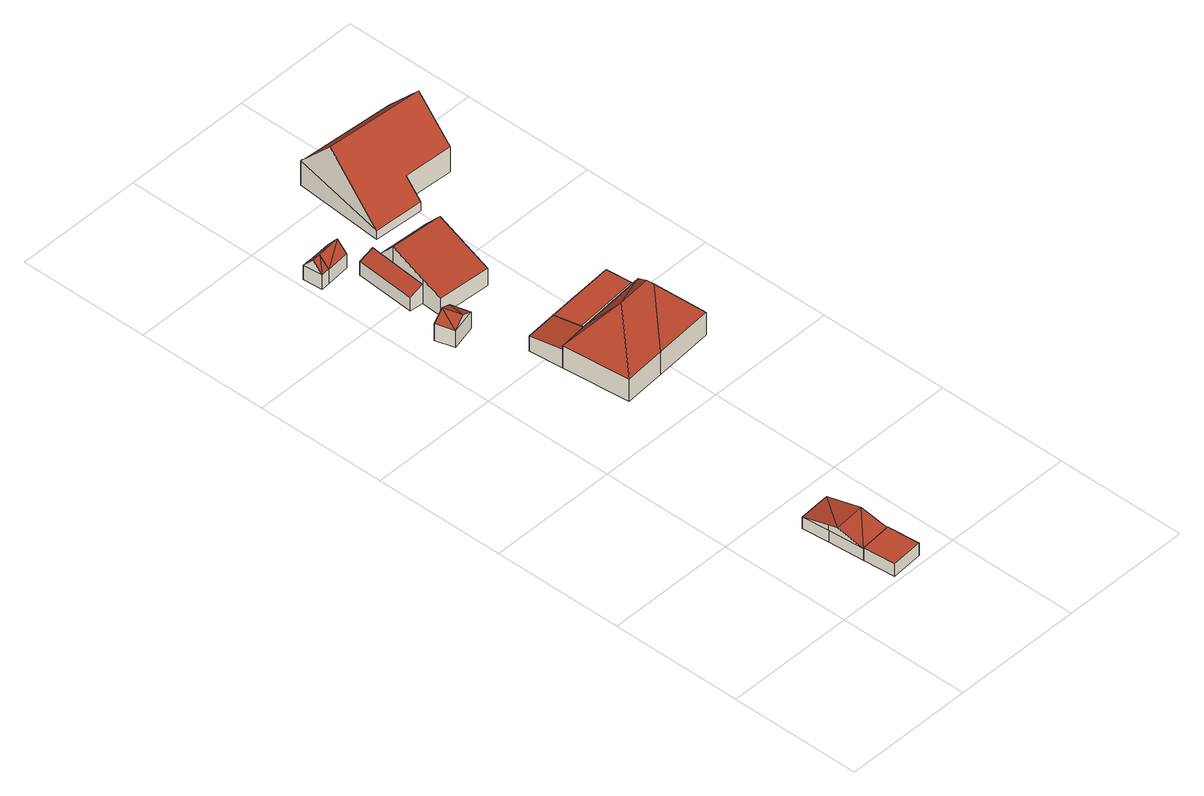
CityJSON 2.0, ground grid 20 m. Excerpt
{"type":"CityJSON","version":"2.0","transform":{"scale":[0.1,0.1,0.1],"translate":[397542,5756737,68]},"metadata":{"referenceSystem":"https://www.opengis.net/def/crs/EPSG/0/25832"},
"CityObjects":{
"building1":{"type":"Building","attributes":{"Gemeindeschluessel":"05515000","Geometrietyp2DReferenz":"3000","function":"31001_1310","roofType":"1000","measuredHeight":2.16},"geometry":[{"type":"Solid","lod":"2","boundaries":[[[[0,1,2,3]],[[4,5,1,0]],[[6,7,5,4]],[[3,2,7,6]],[[4,0,3,6]],[[1,5,7,2]]]],"semantics":{"surfaces":[{"type":"WallSurface"},{"type":"RoofSurface"},{"type":"GroundSurface"}],"values":[[0,0,0,0,1,2]]}}]},
"building2":{"type":"Building","attributes":{"Gemeindeschluessel":"05515000","Geometrietyp2DReferenz":"3000","function":"31001_1310","roofType":"5000","measuredHeight":3.08},"geometry":[{"type":"Solid","lod":"2","boundaries":[[[[8,9,10,11]],[[12,13,9,8]],[[14,1,13,12]],[[15,2,1,14]],[[11,10,2,15]],[[15,14,16]],[[15,16,17]],[[16,12,17]],[[8,18,17,12]],[[17,18,11,15]],[[18,8,11]],[[16,14,12]],[[9,13,1,2,10]]]],"semantics":{"surfaces":[{"type":"WallSurface"},{"type":"RoofSurface"},{"type":"GroundSurface"}],"values":[[0,0,0,0,0,1,1,1,1,0,0,0,2]]}}]},
"building3":{"type":"Building","attributes":{"Gemeindeschluessel":"05515000","Geometrietyp2DReferenz":"3000","function":"31001_1310","roofType":"3100","measuredHeight":3.92},"geometry":[{"type":"Solid","lod":"2","boundaries":[[[[19,20,21,22]],[[23,24,20,19]],[[25,26,24,23]],[[22,21,26,25]],[[19,27,23]],[[25,28,22]],[[27,19,22]],[[22,28,27]],[[23,27,28]],[[28,25,23]],[[20,24,26,21]]]],"semantics":{"surfaces":[{"type":"WallSurface"},{"type":"RoofSurface"},{"type":"GroundSurface"}],"values":[[0,0,0,0,0,0,1,1,1,1,2]]}}]},
"building4":{"type":"Building","attributes":{"Gemeindeschluessel":"05515000","Geometrietyp2DReferenz":"3000","function":"31001_1310","roofType":"3100","measuredHeight":3.99},"geometry":[{"type":"Solid","lod":"2","boundaries":[[[[29,30,31,32]],[[33,34,30,29]],[[35,36,34,33]],[[32,31,36,35]],[[29,37,33]],[[35,38,32]],[[38,37,29]],[[29,32,38]],[[37,38,35]],[[35,33,37]],[[30,34,36,31]]]],"semantics":{"surfaces":[{"type":"WallSurface"},{"type":"RoofSurface"},{"type":"GroundSurface"}],"values":[[0,0,0,0,0,0,1,1,1,1,2]]}}]},
"building5":{"type":"Building","attributes":{"Gemeindeschluessel":"05515000","Geometrietyp2DReferenz":"3000","function":"51009_1610","roofType":"3100","measuredHeight":4},"geometry":[{"type":"Solid","lod":"2","boundaries":[[[[39,40,30,41]],[[42,43,40,39]],[[44,34,43,42]],[[41,30,34,44]],[[39,45,42]],[[44,37,41]],[[37,45,39]],[[39,41,37]],[[45,37,44]],[[44,42,45]],[[40,43,34,30]]]],"semantics":{"surfaces":[{"type":"WallSurface"},{"type":"RoofSurface"},{"type":"GroundSurface"}],"values":[[0,0,0,0,0,0,1,1,1,1,2]]}}]},
"building6":{"type":"Building","attributes":{"Gemeindeschluessel":"05515000","Geometrietyp2DReferenz":"3000","function":"31001_1310","roofType":"2100","measuredHeight":3.22},"geometry":[{"type":"Solid","lod":"2","boundaries":[[[[46,47,48,49]],[[50,51,47,46]],[[52,53,51,50]],[[54,55,53,52]],[[49,48,55,54]],[[52,50,46,49,54]],[[47,51,53,55,48]]]],"semantics":{"surfaces":[{"type":"WallSurface"},{"type":"RoofSurface"},{"type":"GroundSurface"}],"values":[[0,0,0,0,0,1,2]]}}]},
"building7":{"type":"Building","attributes":{"Gemeindeschluessel":"05515000","Geometrietyp2DReferenz":"3000","function":"31001_1000"},"address":[{"country":"Germany","locality":"Münster","thoroughfareNumber":"82","thoroughfareName":"Bösenseller Straße"}],"children":["building7-1","building7-2"]},
"building7-1":{"type":"BuildingPart","attributes":{"roofType":"5000","measuredHeight":10.06},"parents":["building7"],"geometry":[{"type":"Solid","lod":"2","boundaries":[[[[56,57,58,59,60]],[[61,62,63,64,65]],[[66,67,62,61]],[[68,69,67,66]],[[60,59,69,68]],[[68,66,70]],[[70,66,61,71]],[[72,71,61]],[[72,61,65]],[[65,56,72]],[[56,60,72]],[[71,72,60,68,70]],[[58,63,62,67,69,59]],[[57,56,65,64]],[[63,58,57,64]]]],"semantics":{"surfaces":[{"type":"WallSurface"},{"type":"RoofSurface"},{"type":"GroundSurface"},{"type":"ClosureSurface"}],"values":[[0,0,0,0,0,1,1,1,1,1,1,1,2,0,3]]}}]},
"building7-2":{"type":"BuildingPart","attributes":{"roofType":"2100","measuredHeight":3.11},"parents":["building7"],"geometry":[{"type":"Solid","lod":"2","boundaries":[[[[73,74,75,76]],[[77,78,74,73]],[[64,63,78,77]],[[76,75,58,57]],[[64,77,73,76,57]],[[74,78,63,58,75]],[[58,63,64,57]]]],"semantics":{"surfaces":[{"type":"WallSurface"},{"type":"RoofSurface"},{"type":"GroundSurface"},{"type":"ClosureSurface"}],"values":[[0,0,0,0,1,2,3]]}}]},
"building8":{"type":"Building","attributes":{"Gemeindeschluessel":"05515000","Geometrietyp2DReferenz":"3000","function":"31001_2460","roofType":"3100","measuredHeight":5.78},"geometry":[{"type":"Solid","lod":"2","boundaries":[[[[79,80,55,81]],[[82,53,80,79]],[[83,84,53,82]],[[85,86,84,83]],[[87,88,86,85]],[[89,90,88,87]],[[81,55,90,89]],[[83,82,79,85]],[[81,89,87,85,79]],[[80,53,84,86,88,90,55]]]],"semantics":{"surfaces":[{"type":"WallSurface"},{"type":"RoofSurface"},{"type":"GroundSurface"}],"values":[[0,0,0,0,0,0,0,1,1,2]]}}]},
"building9":{"type":"Building","attributes":{"Gemeindeschluessel":"05515000","Geometrietyp2DReferenz":"3000","function":"31001_2460","roofType":"1000","measuredHeight":2.47},"geometry":[{"type":"Solid","lod":"2","boundaries":[[[[91,92,74,73]],[[93,94,92,91]],[[95,78,94,93]],[[73,74,78,95]],[[93,91,73,95]],[[92,94,78,74]]]],"semantics":{"surfaces":[{"type":"WallSurface"},{"type":"RoofSurface"},{"type":"GroundSurface"}],"values":[[0,0,0,0,1,2]]}}]},
"building10":{"type":"Building","attributes":{"Gemeindeschluessel":"05515000","Geometrietyp2DReferenz":"3000","function":"31001_1000","roofType":"5000","measuredHeight":9.82},"address":[{"country":"Germany","locality":"Münster","thoroughfareNumber":"1","thoroughfareName":"Brock"},{"country":"Germany","locality":"Münster","thoroughfareNumber":"1a","thoroughfareName":"Brock"}],"geometry":[{"type":"Solid","lod":"2","boundaries":[[[[96,97,98,99]],[[100,101,97,96]],[[102,103,101,100]],[[104,105,103,102]],[[106,107,105,104]],[[108,109,107,106]],[[110,111,109,108]],[[99,98,111,110]],[[104,102,100,96,112,113]],[[108,106,113,112,99,110]],[[104,113,106]],[[99,112,96]],[[97,101,103,105,107,109,111,98]]]],"semantics":{"surfaces":[{"type":"WallSurface"},{"type":"RoofSurface"},{"type":"GroundSurface"}],"values":[[0,0,0,0,0,0,0,0,1,1,0,0,2]]}}]}
},
"vertices":[
[147,61,25],[147,61,4],[98,57,4],[98,57,25],[151,12,25],[151,12,4],[102,8,25],[102,8,4],
[90,153,23],[90,153,4],[94,112,4],[94,112,23],[139,157,23],[139,157,4],[147,61,23],[98,57,23],[143,102,35],[95,98,35],[94,112,32],
[83,705,35],[83,705,7],[75,734,7],[75,734,35],[44,695,35],[44,695,7],[36,724,35],[36,724,7],[63,700,46],[56,729,46],
[20,920,33],[20,920,9],[7,919,9],[7,919,33],[23,890,33],[23,890,9],[10,889,33],[10,889,9],[22,905,49],[9,904,49],
[58,923,32],[58,923,9],[20,920,32],[60,894,32],[60,894,9],[23,890,32],[59,909,49],
[62,874,30],[62,874,8],[55,782,8],[55,782,30],[84,872,40],[84,872,8],[83,860,40],[83,860,8],[76,780,40],[76,780,8],
[105,571,45],[105,571,39],[105,571,8],[115,468,8],[115,468,45],[261,586,45],[261,586,8],[154,576,8],[154,576,39],[154,576,45],[271,481,45],[271,481,8],[179,473,45],[179,473,8],[221,523,101],[214,529,108],[162,524,108],
[149,627,33],[149,627,8],[100,623,8],[100,623,33],[153,587,38],[153,587,8],
[81,835,66],[81,835,8],[76,780,48],[83,860,37],[164,854,38],[164,854,8],[162,830,66],[162,830,8],[155,743,37],[155,743,8],[74,748,37],[74,748,8],
[256,636,33],[256,636,8],[260,596,33],[260,596,8],[153,587,33],
[135,1040,49],[135,1040,9],[124,902,9],[124,902,23],[138,1040,49],[138,1040,9],[138,1038,51],[138,1038,9],[286,1029,49],[286,1029,9],[278,919,51],[278,919,9],[202,924,50],[202,924,9],[200,897,24],[200,897,9],[131,987,107],[282,976,107]
]}
